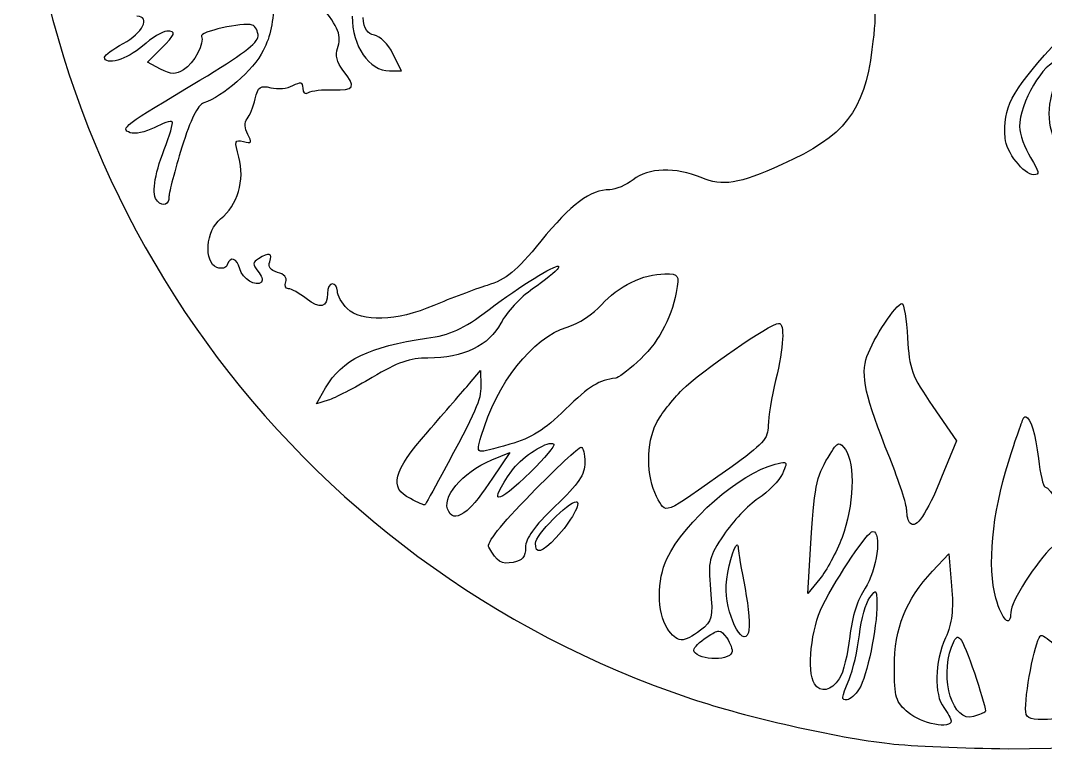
# Model space of a CAD drawing. Extents: x 48 to 154, y 69 to 289.
# Drawn here: x 52.1 to 104.3, y 68.6 to 105.8 of the extents above; entities that cross this region are included whole.
import ezdxf

# ---------------------------------------------------------------- set-up
doc = ezdxf.new("R2010")
doc.units = 0
doc.layers.add('Layer_1', color=7, linetype='CONTINUOUS')

msp = doc.modelspace()

# ---------------------------------------------------------------- linework, layer by layer
at = {"layer": 'Layer_1', "color": 7}
for points in [[(59.278243, 103.311769), (58.609066, 103.662343), (59.283755, 104.337032)], [(70.93865, 103.223575), (71.546091, 103.223575), (71.110077, 104.092292)], [(79.528238, 93.273037), (79.528238, 93.273037)], [(84.962119, 92.886085), (84.962119, 92.886085)], [(97.02877, 91.372999), (97.02877, 91.372999)], [(90.751533, 90.364825), (90.751533, 90.364825)], [(75.014336, 87.312747), (75.572716, 87.969244), (75.572716, 87.969244)], [(75.572716, 87.969244), (75.581535, 87.192582)], [(67.807747, 86.454506), (67.210229, 86.277564), (67.68152, 87.084545)], [(98.609105, 86.128737), (99.803037, 84.381937), (99.052284, 82.53812)], [(103.336327, 85.60784), (103.336327, 85.60784)], [(79.158372, 84.259015), (79.158372, 84.259015)], [(80.680278, 84.061129), (80.680278, 84.061129)], [(93.817942, 84.235864), (93.817942, 84.235864)], [(76.141021, 83.413452), (77.062652, 83.79875), (77.062652, 83.79875)], [(77.062652, 83.79875), (76.185118, 82.480242)], [(91.045329, 83.278403), (91.045329, 83.278403)], [(80.439395, 81.287412), (80.439395, 81.287412)], [(95.545453, 79.774879), (95.545453, 79.774879)], [(88.633213, 79.089167), (88.633213, 79.089167)], [(92.850008, 77.361106), (92.242569, 76.62303), (92.376515, 78.892382)], [(98.591466, 77.757431), (99.41829, 78.639925), (99.41829, 78.639925)], [(99.41829, 78.639925), (99.556646, 77.001162)], [(95.649079, 76.691381), (95.649079, 76.691381)], [(87.710478, 74.699841), (87.710478, 74.699841)], [(99.874697, 74.392261), (99.874697, 74.392261)], [(104.10858, 74.479905), (104.10858, 74.479905)]]:
    msp.add_lwpolyline(points, dxfattribs=at)
for points in [[(52.143863, 118.424992), (52.158688, 97.109343), (65.951568, 78.065891), (86.306533, 71.2575)], [(94.834383, 107.232564), (95.718435, 106.829763), (95.786126, 106.536076), (95.50466, 104.316085)], [(65.034033, 106.812539), (65.039057, 105.760877), (64.879364, 104.983118), (64.509825, 104.258758)], [(68.279035, 104.358529), (68.512385, 105.004307), (68.360335, 105.40064), (67.434023, 106.564493)], [(57.37159, 104.610435), (58.360364, 105.13983), (58.794475, 105.997292), (58.073838, 105.997292)], [(69.035303, 105.996741), (69.035303, 104.474246), (69.893411, 103.223575), (70.93865, 103.223575)], [(63.942076, 105.551908), (63.476906, 105.70697), (61.212484, 105.202706), (61.353017, 104.97534)], [(64.244691, 104.981402), (64.244691, 105.239612), (64.108468, 105.496449), (63.942076, 105.551908)], [(70.169704, 105.037626), (69.805398, 105.093235), (69.643602, 105.342451), (69.58652, 105.934452)], [(59.588575, 105.241024), (59.385389, 105.241024), (58.831536, 104.900235), (58.357714, 104.484205)], [(59.283755, 104.337032), (60.057764, 105.111052), (60.101249, 105.241024), (59.588575, 105.241024)], [(61.353017, 104.97534), (61.547005, 104.661435), (60.982919, 103.607298), (60.439102, 103.267675)], [(61.281908, 102.745674), (63.37072, 103.99118), (64.244691, 104.6504), (64.244691, 104.981402)], [(71.110077, 104.092292), (70.870326, 104.569998), (70.447061, 104.995293), (70.169704, 105.037626)], [(58.357714, 104.484205), (57.571279, 103.793709), (56.427034, 103.457326), (56.42901, 103.917006)], [(56.42901, 103.917006), (56.429371, 104.021016), (56.853571, 104.333081), (57.37159, 104.610435)], [(102.288467, 99.790607), (102.200673, 101.403216), (102.536481, 102.057235), (104.67909, 104.446723)], [(64.509825, 104.258758), (64.004111, 103.267455), (62.443414, 101.893476), (61.472631, 101.585365)], [(68.565669, 103.252791), (68.257299, 103.647961), (68.159283, 104.027127), (68.279035, 104.358529)], [(95.50466, 104.316085), (95.102398, 101.143374), (94.128333, 99.899192), (90.913591, 98.450051)], [(104.991628, 103.727937), (104.276006, 103.727937), (102.987557, 101.54334), (103.020481, 100.385368)], [(60.439102, 103.267675), (60.047175, 103.022915), (59.812095, 103.032065), (59.278243, 103.311769)], [(68.066818, 102.256744), (69.155454, 102.214086), (69.241653, 102.38656), (68.565669, 103.252791)], [(57.729326, 100.071728), (57.19241, 100.27998), (57.364616, 100.409896), (61.281908, 102.745674)], [(64.094761, 101.798686), (64.241364, 102.411294), (64.357831, 102.493573), (64.890715, 102.359823)], [(64.890715, 102.359823), (65.234233, 102.273612), (65.740136, 102.323151), (66.014645, 102.470064)], [(66.014645, 102.470064), (66.415011, 102.684336), (66.513493, 102.65746), (66.513493, 102.335018)], [(66.513493, 102.335018), (66.513493, 102.094347), (66.631131, 102.005786), (66.806188, 102.113979)], [(105.202191, 99.000165), (104.399661, 100.207077), (104.321294, 101.34262), (104.938158, 102.818984)], [(63.687966, 100.781692), (63.817142, 100.946177), (64.000278, 101.403803), (64.094761, 101.798686)], [(66.806188, 102.113979), (66.967004, 102.213366), (67.534245, 102.277628), (68.066818, 102.256744)], [(61.472631, 101.585365), (61.167865, 101.488634), (60.807273, 100.756216), (60.363585, 99.333099)], [(63.718282, 99.986842), (63.552555, 100.29651), (63.541221, 100.59485), (63.687966, 100.781692)], [(58.95027, 100.324735), (58.508841, 100.096482), (57.959501, 99.98245), (57.729326, 100.071728)], [(59.864735, 100.627904), (59.803191, 100.68944), (59.391717, 100.553011), (58.95027, 100.324735)], [(59.462899, 99.212935), (59.745335, 99.929486), (59.926257, 100.566371), (59.864735, 100.627904)], [(103.020481, 100.385368), (103.031493, 99.99804), (103.28433, 99.286953), (103.582171, 98.805036)], [(63.264632, 98.824326), (63.030969, 99.67055), (63.049537, 99.735562), (63.496692, 99.618629)], [(63.496692, 99.618629), (63.913106, 99.509737), (63.945208, 99.56282), (63.718282, 99.986842)], [(103.743125, 97.928603), (103.247167, 97.928603), (102.325619, 99.108211), (102.288467, 99.790607)], [(59.11784, 96.584187), (58.81142, 96.890621), (58.942822, 97.893506), (59.462899, 99.212935)], [(60.363585, 99.333099), (60.001977, 98.17333), (59.705985, 97.042493), (59.705985, 96.820108)], [(62.335283, 95.690118), (63.19643, 96.3675), (63.583035, 97.671107), (63.264632, 98.824326)], [(103.582171, 98.805036), (104.02099, 98.095013), (104.051436, 97.928603), (103.743125, 97.928603)], [(86.806484, 97.788593), (85.505352, 98.332241), (84.11449, 98.287299), (83.338238, 97.676698)], [(90.913591, 98.450051), (88.691824, 97.448524), (87.91849, 97.323965), (86.806484, 97.788593)], [(83.338238, 97.676698), (82.985641, 97.399344), (82.454019, 97.172335), (82.156983, 97.172335)], [(82.156983, 97.172335), (81.164819, 97.172335), (80.180078, 96.438109), (78.634717, 94.546895)], [(59.705985, 96.820108), (59.705985, 96.403991), (59.41474, 96.287289), (59.11784, 96.584187)], [(62.148971, 93.210751), (61.460103, 93.475094), (61.582148, 95.097694), (62.335283, 95.690118)], [(78.634717, 94.546895), (77.358855, 92.985501), (76.901342, 92.608401), (75.9051, 92.296836)], [(64.83394, 93.501242), (65.003358, 93.942731), (64.79923, 93.998557), (64.260676, 93.657785)], [(63.30873, 93.139645), (63.16297, 93.697037), (62.827744, 93.805125), (62.67428, 93.344697)], [(64.260676, 93.657785), (63.958179, 93.466379), (63.953833, 93.362175), (64.233668, 93.024992)], [(65.234673, 92.963807), (64.863926, 93.06075), (64.732459, 93.236758), (64.83394, 93.501242)], [(62.67428, 93.344697), (62.618911, 93.178609), (62.38689, 93.119455), (62.148971, 93.210751)], [(64.417222, 92.470468), (64.146464, 92.19971), (63.443513, 92.624248), (63.30873, 93.139645)], [(64.233668, 93.024992), (64.417428, 92.803047), (64.500348, 92.553594), (64.417222, 92.470468)], [(65.653598, 92.474879), (65.733597, 92.683329), (65.567721, 92.876707), (65.234673, 92.963807)], [(76.008176, 91.076445), (77.631468, 92.292112), (79.316349, 93.330219), (79.528238, 93.273037)], [(79.52438, 93.178781), (79.427022, 93.021244), (78.841933, 92.544453), (78.224064, 92.119344)], [(79.528238, 93.273037), (79.558507, 93.26487), (79.55871, 93.234328), (79.52438, 93.178781)], [(65.788647, 92.129817), (65.641457, 92.129817), (65.580779, 92.285088), (65.653598, 92.474879)], [(81.736957, 91.316224), (82.561221, 92.255011), (83.857375, 92.886085), (84.962119, 92.886085)], [(84.962119, 92.886085), (85.676235, 92.886085), (85.69391, 92.856319), (85.527665, 91.940201)], [(66.692639, 91.628763), (66.342441, 91.904223), (65.935764, 92.129817), (65.788647, 92.129817)], [(67.774673, 91.892243), (67.774673, 91.159543), (67.403805, 91.069353), (66.692639, 91.628763)], [(68.026579, 92.381723), (67.887904, 92.381723), (67.774673, 92.161406), (67.774673, 91.892243)], [(68.278485, 92.003591), (68.278485, 92.211617), (68.165258, 92.381723), (68.026579, 92.381723)], [(68.782847, 91.121093), (68.505491, 91.398447), (68.278485, 91.795584), (68.278485, 92.003591)], [(75.9051, 92.296836), (75.246888, 92.090989), (74.027388, 91.631297), (73.195327, 91.275435)], [(78.224064, 92.119344), (77.606198, 91.694236), (76.879351, 90.912957), (76.609002, 90.383017)], [(85.527665, 91.940201), (85.276532, 90.556335), (84.567725, 89.289358), (83.539432, 88.386515)], [(95.25, 88.685273), (95.565852, 89.591322), (96.745027, 91.372999), (97.02877, 91.372999)], [(97.02877, 91.372999), (97.132939, 91.372999), (97.262716, 90.586248), (97.317058, 89.624545)], [(73.195327, 91.275435), (71.298043, 90.464029), (69.50252, 90.401424), (68.782847, 91.121093)], [(72.816641, 89.608007), (74.06883, 89.785008), (74.625324, 90.040834), (76.008176, 91.076445)], [(79.980784, 90.173004), (80.552205, 90.344217), (81.325621, 90.847727), (81.736957, 91.316224)], [(76.609002, 90.383017), (76.026642, 89.241507), (74.688054, 88.599835), (72.890504, 88.599835)], [(85.845715, 86.986981), (86.762503, 87.903763), (90.336655, 90.364825), (90.751533, 90.364825)], [(90.751533, 90.364825), (91.075296, 90.364828), (91.012882, 89.181896), (90.598295, 87.464882)], [(75.607994, 84.62447), (76.37434, 87.296553), (78.227168, 89.647602), (79.980784, 90.173004)], [(67.68152, 87.084545), (68.514471, 88.511215), (69.911064, 89.1973), (72.816641, 89.608007)], [(97.317058, 89.624545), (97.407264, 88.028155), (97.519292, 87.723736), (98.609105, 86.128737)], [(72.890504, 88.599835), (71.972418, 88.599835), (71.348676, 88.382637), (70.058909, 87.615365)], [(83.539432, 88.386515), (83.041064, 87.948941), (82.55217, 87.582515), (82.452986, 87.571818)], [(96.406451, 83.521489), (95.154282, 86.662673), (94.91608, 87.727379), (95.25, 88.685273)], [(70.058909, 87.615365), (69.149172, 87.07417), (68.136214, 86.551912), (67.807747, 86.454506)], [(72.880581, 84.847714), (73.747314, 85.842236), (74.707301, 86.951601), (75.014336, 87.312747)], [(75.581535, 87.192582), (75.590273, 86.444109), (75.384112, 85.973631), (73.598814, 82.677027)], [(82.452986, 87.571818), (81.593202, 87.479837), (81.128122, 87.192419), (79.901409, 85.994792)], [(90.598295, 87.464882), (90.397384, 86.632817), (90.228959, 85.601876), (90.22402, 85.17348)], [(84.525005, 85.289786), (84.747001, 85.719072), (85.341392, 86.482641), (85.845715, 86.986981)], [(79.901409, 85.994792), (78.806263, 84.925596), (78.171435, 84.526988), (77.064856, 84.213264)], [(103.24152, 85.566497), (103.271947, 85.59865), (103.303428, 85.611921), (103.336327, 85.60784)], [(103.336327, 85.60784), (103.56662, 85.57927), (103.844496, 84.700594), (103.982353, 83.493927)], [(84.536579, 81.549241), (84.009193, 82.569099), (84.003921, 84.282115), (84.525005, 85.289786)], [(90.22402, 85.17348), (90.21618, 84.493567), (89.966825, 84.217204), (88.261142, 83.001142)], [(102.451075, 83.304861), (102.823939, 84.483627), (103.179702, 85.501182), (103.24152, 85.566497)], [(71.998086, 81.443958), (70.892529, 82.024425), (71.092658, 82.796158), (72.880581, 84.847714)], [(77.064856, 84.213264), (75.246357, 83.697709), (75.334963, 83.67247), (75.607994, 84.62447)], [(77.164627, 82.867197), (77.592372, 83.484851), (78.720388, 84.242113), (79.158372, 84.259015)], [(79.300036, 84.218225), (79.372756, 84.145508), (78.843742, 83.51285), (78.124843, 82.812626)], [(78.13642, 81.677122), (79.422162, 82.988213), (80.567146, 84.061129), (80.680278, 84.061129)], [(79.158372, 84.259015), (79.220941, 84.261428), (79.269675, 84.248584), (79.300036, 84.218225)], [(80.680278, 84.061129), (80.793407, 84.061129), (80.885882, 83.711509), (80.885882, 83.284465)], [(93.269483, 83.546294), (93.553751, 84.012412), (93.692226, 84.222247), (93.817942, 84.235864)], [(93.817942, 84.235864), (93.915721, 84.246453), (94.005852, 84.138402), (94.151427, 83.939311)], [(92.376515, 78.892382), (92.562237, 82.032801), (92.661444, 82.54927), (93.269483, 83.546294)], [(94.151427, 83.939311), (94.66376, 83.238643), (94.578946, 81.03002), (93.97945, 79.463441)], [(97.274614, 80.853056), (97.274614, 81.122665), (96.884027, 82.323459), (96.406451, 83.521489)], [(73.950491, 80.785257), (73.526469, 81.47134), (74.612943, 82.774972), (76.141021, 83.413452)], [(80.885882, 83.284465), (80.885882, 82.665007), (80.579753, 82.214552), (79.372796, 81.055352)], [(88.261142, 83.001142), (84.795961, 80.530628), (85.018412, 80.61749), (84.536579, 81.549241)], [(85.062438, 78.386368), (85.963133, 80.284443), (88.782824, 82.746843), (90.569079, 83.19517)], [(90.569079, 83.19517), (90.810639, 83.255797), (90.96338, 83.29099), (91.045329, 83.278403)], [(91.045329, 83.278403), (91.181913, 83.257425), (91.121174, 83.103671), (90.943354, 82.713408)], [(101.810563, 76.381047), (101.369487, 77.956414), (101.621813, 80.683226), (102.451075, 83.304861)], [(103.982353, 83.493927), (104.073455, 82.69654), (104.222214, 82.044231), (104.313081, 82.044231)], [(73.598814, 82.677027), (73.149034, 81.846495), (72.7608, 81.14714), (72.736162, 81.123151)], [(76.185118, 82.480242), (75.702643, 81.755043), (75.12304, 81.01979), (74.896926, 80.84644)], [(78.124843, 82.812626), (76.322177, 81.05678), (75.926521, 81.079361), (77.164627, 82.867197)], [(90.943354, 82.713408), (90.780452, 82.355872), (90.226405, 81.785151), (89.712492, 81.445062)], [(99.052284, 82.53812), (98.284682, 80.65191), (97.757863, 79.879776), (97.448799, 80.18884)], [(104.313081, 82.044231), (104.587331, 82.044231), (105.343302, 80.613898), (105.343302, 80.095134)], [(72.736162, 81.123151), (72.711516, 81.099167), (72.379451, 81.243739), (71.998086, 81.443958)], [(75.986129, 78.966798), (75.862823, 79.181843), (76.597679, 80.108043), (78.13642, 81.677122)], [(89.712492, 81.445062), (89.198577, 81.104956), (88.410017, 80.277923), (87.960177, 79.60731)], [(79.372796, 81.055352), (78.301808, 80.02672), (77.86026, 79.414899), (77.86026, 78.961286)], [(78.364622, 79.173503), (78.364622, 79.580722), (80.03967, 81.287412), (80.439395, 81.287412)], [(80.439395, 81.287412), (80.743699, 81.287412), (80.176666, 80.270041), (79.420751, 79.459583)], [(74.896926, 80.84644), (74.399103, 80.4648), (74.158356, 80.448922), (73.950491, 80.785257)], [(97.448799, 80.18884), (97.353044, 80.284592), (97.274614, 80.583429), (97.274614, 80.853056)], [(102.443909, 68.714743), (114.010711, 68.62302), (125.382917, 72.790847), (134.633781, 80.512405)], [(79.420751, 79.459583), (78.685128, 78.670888), (78.364622, 78.58402), (78.364622, 79.173503)], [(87.960177, 79.60731), (87.198065, 78.471165), (87.152091, 78.281023), (87.281631, 76.822019)], [(93.97945, 79.463441), (93.692277, 78.713012), (93.184023, 77.767114), (92.850008, 77.361106)], [(92.983403, 75.982518), (93.781784, 77.547491), (95.286441, 79.774879), (95.545453, 79.774879)], [(95.545453, 79.774879), (96.02166, 79.774879), (95.751023, 77.763185), (95.156844, 76.887613)], [(77.231325, 78.200607), (76.633426, 78.086318), (76.413521, 78.221429), (75.986129, 78.966798)], [(77.86026, 78.961286), (77.86026, 78.478469), (77.705091, 78.291175), (77.231325, 78.200607)], [(88.081996, 77.032582), (88.119766, 77.829358), (88.484702, 79.064791), (88.633213, 79.089167)], [(88.633213, 79.089167), (88.667483, 79.094791), (88.690408, 79.03603), (88.694949, 78.892382)], [(88.694949, 78.892382), (88.699326, 78.753706), (88.854715, 77.842811), (89.040561, 76.86832)], [(104.708302, 79.01365), (103.870159, 78.226264), (102.569589, 76.184036), (102.569589, 75.655095)], [(85.075118, 74.849218), (84.558161, 75.638198), (84.552265, 77.311263), (85.062438, 78.386368)], [(96.644576, 72.881932), (96.644576, 74.846847), (97.224108, 76.297935), (98.591466, 77.757431)], [(87.281631, 76.822019), (87.411633, 75.357833), (87.378294, 75.22275), (86.766798, 74.741731)], [(89.211988, 74.621566), (88.908131, 73.755342), (88.0168, 75.657155), (88.081996, 77.032582)], [(89.040561, 76.86832), (89.226424, 75.893858), (89.303606, 74.882763), (89.211988, 74.621566)], [(95.156844, 76.887613), (94.763556, 76.308084), (94.48993, 75.442918), (94.376325, 74.418169)], [(99.556646, 77.001162), (99.662522, 75.748008), (99.589494, 75.124848), (99.246862, 74.353675)], [(94.863598, 74.514632), (94.957725, 75.296529), (95.194995, 76.147675), (95.390561, 76.405851)], [(95.390561, 76.405851), (95.514676, 76.569715), (95.595784, 76.669012), (95.649079, 76.691381)], [(95.649079, 76.691381), (95.737906, 76.72866), (95.749135, 76.551927), (95.753812, 76.102132)], [(102.569589, 75.655095), (102.569589, 74.831288), (102.125478, 75.256278), (101.810563, 76.381047)], [(92.571093, 72.021484), (92.179033, 72.655553), (92.408, 74.854645), (92.983403, 75.982518)], [(95.753812, 76.102132), (95.766611, 74.868144), (95.251606, 72.387236), (94.854228, 71.769028)], [(86.766798, 74.741731), (85.914371, 74.071227), (85.57037, 74.09337), (85.075118, 74.849218)], [(87.093668, 74.396672), (87.408935, 74.603244), (87.578167, 74.705993), (87.710478, 74.699841)], [(87.710478, 74.699841), (87.842787, 74.693688), (87.938246, 74.578827), (88.1057, 74.349817)], [(86.43276, 73.735764), (86.43276, 73.861071), (86.730165, 74.158476), (87.093668, 74.396672)], [(88.1057, 74.349817), (88.298774, 74.08577), (88.418235, 73.75163), (88.370833, 73.60733)], [(94.376325, 74.418169), (94.280141, 73.550561), (94.039176, 72.585443), (93.841093, 72.27339)], [(94.344905, 72.24252), (94.536173, 72.710134), (94.769474, 73.732764), (94.863598, 74.514632)], [(99.246862, 74.353675), (98.69991, 73.12265), (98.658649, 71.469184), (99.158117, 70.808812)], [(99.55885, 73.887348), (99.692254, 74.238221), (99.781004, 74.395797), (99.874697, 74.392261)], [(99.874697, 74.392261), (99.930912, 74.390141), (99.988613, 74.330166), (100.058801, 74.21918)], [(100.058801, 74.21918), (100.369759, 73.72752), (101.385342, 70.686833), (101.272027, 70.586672)], [(103.326407, 70.73991), (103.326407, 71.80544), (103.885684, 74.479905), (104.10858, 74.479905)], [(104.10858, 74.479905), (104.233023, 74.479905), (104.575328, 74.239161), (104.869257, 73.945226)], [(88.370833, 73.60733), (88.213915, 73.129669), (86.43276, 73.247717), (86.43276, 73.735764)], [(100.6701, 70.350751), (99.634717, 70.03359), (98.937428, 72.252886), (99.55885, 73.887348)], [(97.351785, 70.54974), (96.704946, 71.106113), (96.644576, 71.305833), (96.644576, 72.881932)], [(93.841093, 72.27339), (93.443668, 71.647393), (92.872419, 71.534199), (92.571093, 72.021484)], [(94.24348, 71.201826), (93.927876, 71.201826), (93.93058, 71.229512), (94.344905, 72.24252)], [(94.854228, 71.769028), (94.653656, 71.457031), (94.378961, 71.201826), (94.24348, 71.201826)], [(86.306533, 71.2575), (89.113721, 70.318547), (93.715191, 69.276853), (96.39267, 68.974367)], [(99.53625, 70.130265), (99.554987, 69.68839), (98.007737, 69.985522), (97.351785, 70.54974)], [(99.158117, 70.808812), (99.361721, 70.539628), (99.531847, 70.234264), (99.53625, 70.130265)], [(101.272027, 70.586672), (101.223101, 70.543407), (100.952294, 70.437196), (100.6701, 70.350751)], [(104.208902, 70.193105), (103.471698, 70.193105), (103.326407, 70.283246), (103.326407, 70.73991)], [(105.091397, 70.662186), (105.091397, 70.294168), (104.901232, 70.193105), (104.208902, 70.193105)], [(96.39267, 68.974367), (97.502085, 68.849004), (100.225073, 68.73224), (102.443909, 68.714743)]]:
    msp.add_open_spline(points, degree=3, dxfattribs=at)

doc.saveas('drawing.dxf')
